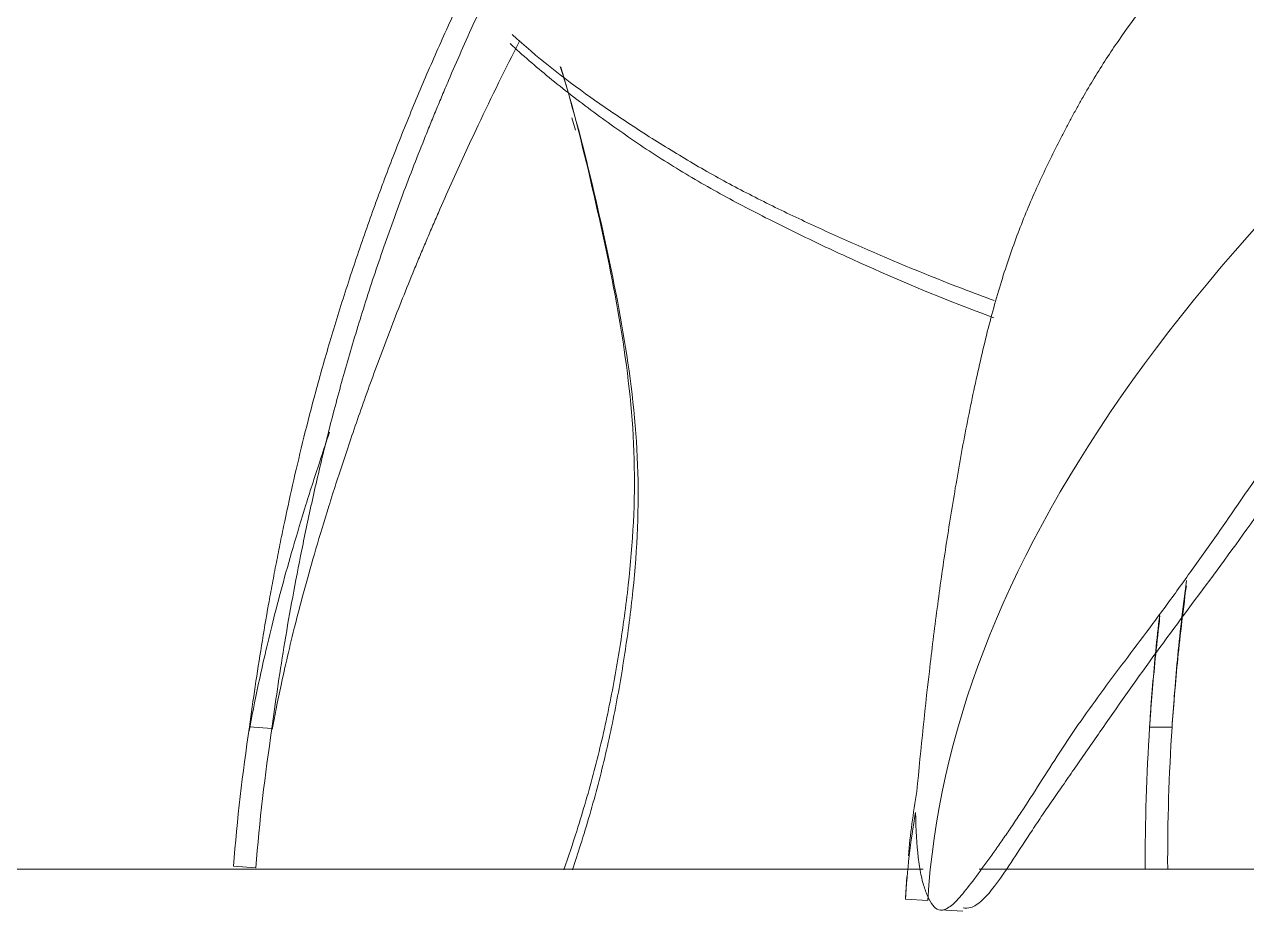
# Model space of a CAD drawing. Header units: millimetres. Extents: x -9018 to 25736, y -24663 to -1750.
# Drawn here: x -6564 to -6507.8, y -16194.1 to -16153.3 of the extents above; entities that cross this region are included whole.
import ezdxf

# ---------------------------------------------------------------- set-up
doc = ezdxf.new("R2010")
doc.units = ezdxf.units.MM
doc.layers.add('A-DETL-MBND', color=5, linetype='Continuous', lineweight=9)

# ---------------------------------------------------------------- blocks, each defined once
blk = doc.blocks.new('CRT_Veg_Vaso Hera Caída - Único-3794296-2 PAV')
at = {"layer": 'A-DETL-MBND'}
for p, q in [((-142.72, -0.63), (-143.774, -0.566)), ((-142.157, -1.05), (-141.128, -1.113)), ((-141.128, -1.113), (-141.188, -2.08)), ((-141.192, -2.143), (-141.132, -1.177)), ((-153.182, -2.507), (-152.151, -2.503)), ((-111.27, -2.556), (-110.243, -2.638)), ((-152.152, -3.394), (-152.152, -3.379)), ((-110.98, -9.041), (-112.01, -8.959)), ((-152.35, -9.021), (-153.383, -9.025)), ((-125.958, -36.476), (-125.794, -37.053))]:
    blk.add_line(p, q, dxfattribs=at)
at = {"layer": 'A-DETL-MBND', "flags": 128}
for points in [[(-157.555, -2.5), (-156.099, -2.5), (-154.619, -2.5), (-153.115, -2.5), (-151.59, -2.5), (-150.048, -2.5), (-148.491, -2.5), (-146.921, -2.5), (-145.342, -2.5), (-144.519, -2.5)], [(-141.937, -2.5), (-133.675, -2.5), (-122.142, -2.5), (-110.508, -2.5), (-98.486, -2.5), (-86.054, -2.5), (-73.254, -2.5), (-60.146, -2.5), (-46.799, -2.5), (-33.281, -2.5), (-19.656, -2.5), (-11.532, -2.5)]]:
    blk.add_lwpolyline(points, dxfattribs=at)
at = {"layer": 'A-DETL-MBND'}
for points, knots in [([(-141.593, -5.098), (-141.611, -4.304), (-141.673, -3.273), (-141.815, -2.355), (-141.917, -1.91), (-142.005, -1.619), (-142.102, -1.358), (-142.24, -1.04), (-142.518, -0.609), (-142.946, -0.524), (-143.603, -1.153), (-144.208, -1.915), (-144.787, -2.713), (-145.217, -3.318), (-145.467, -3.672), (-145.719, -4.027), (-146.041, -4.494), (-146.581, -5.314), (-147.296, -6.435), (-148.216, -7.874), (-149.19, -9.324), (-150.23, -10.76), (-151.339, -12.243), (-152.498, -13.778), (-153.681, -15.389), (-154.88, -17.077), (-156.52, -19.412), (-158.614, -22.485), (-160.747, -25.857), (-162.458, -28.667), (-163.739, -30.789), (-164.999, -32.916), (-166.241, -35.073), (-167.48, -37.264), (-169.152, -40.244), (-171.275, -44.076), (-172.975, -47.245), (-173.826, -48.856)], [0, 0, 0, 0, 0.055556, 0.083333, 0.097222, 0.111111, 0.125, 0.138889, 0.166667, 0.222222, 0.25, 0.277778, 0.305556, 0.319444, 0.326389, 0.333333, 0.347222, 0.361111, 0.388889, 0.416667, 0.444444, 0.472222, 0.5, 0.527778, 0.555556, 0.583333, 0.611111, 0.666667, 0.722222, 0.75, 0.777778, 0.805556, 0.833333, 0.861111, 0.888889, 0.944444, 1, 1, 1, 1]), ([(-175.08, -48.779), (-174.12, -46.962), (-172.194, -43.391), (-169.778, -39.086), (-167.866, -35.732), (-166.445, -33.26), (-165.024, -30.838), (-163.59, -28.481), (-162.147, -26.166), (-160.228, -23.135), (-157.861, -19.534), (-155.09, -15.741), (-152.482, -12.256), (-150.435, -9.338), (-149.119, -7.437), (-148.503, -6.548), (-148.163, -6.059), (-147.916, -5.705), (-147.673, -5.355), (-147.352, -4.882), (-146.804, -4.055), (-146.069, -2.918), (-145.291, -1.768), (-144.642, -0.991), (-144.154, -0.702), (-143.891, -0.69), (-143.785, -0.713)], [0, 0, 0, 0, 0.0625, 0.125, 0.15625, 0.1875, 0.21875, 0.25, 0.28125, 0.3125, 0.375, 0.4375, 0.5, 0.5625, 0.59375, 0.609375, 0.6171875, 0.625, 0.6328125, 0.640625, 0.65625, 0.6875, 0.71875, 0.75, 0.78125, 0.8055783, 0.8055783, 0.8055783, 0.8055783]), ([(-125.266, -39.413), (-125.417, -38.929), (-126.126, -36.557), (-127.174, -32.21), (-128.355, -26.507), (-128.993, -20.727), (-128.722, -15.903), (-128.195, -12.06), (-127.682, -9.202), (-127.031, -6.389), (-126.376, -4.152), (-125.952, -2.846), (-125.824, -2.462)], [0.4213193, 0.4213193, 0.4213193, 0.4213193, 0.4375, 0.5, 0.5625, 0.625, 0.6875, 0.71875, 0.75, 0.78125, 0.8125, 0.8255344, 0.8255344, 0.8255344, 0.8255344]), ([(-125.431, -2.467), (-125.634, -3.061), (-126.135, -4.574), (-126.853, -7.021), (-127.506, -9.831), (-128.02, -12.685), (-128.548, -16.524), (-128.821, -21.343), (-128.184, -27.116), (-127.002, -32.811), (-126.007, -36.938), (-125.372, -39.102), (-125.288, -39.381)], [0.1672982, 0.1672982, 0.1672982, 0.1672982, 0.1875, 0.21875, 0.25, 0.28125, 0.3125, 0.375, 0.4375, 0.5, 0.5625, 0.5717734, 0.5717734, 0.5717734, 0.5717734]), ([(-173.826, -48.856), (-173.01, -49.291), (-171.361, -50.03), (-169.259, -50.601), (-167.583, -50.886), (-166.331, -51.017), (-165.068, -51.026), (-163.779, -50.87), (-162.468, -50.566), (-160.713, -49.991), (-158.514, -48.884), (-155.856, -46.619), (-153.308, -43.805), (-151.296, -41.208), (-149.983, -39.185), (-149.362, -38.133), (-149.018, -37.52), (-148.765, -37.055), (-148.517, -36.585), (-148.19, -35.957), (-147.629, -34.846), (-146.869, -33.209), (-146.039, -31.107), (-145.303, -28.82), (-144.642, -26.251), (-144.04, -23.464), (-143.504, -20.57), (-143.036, -17.694), (-142.627, -14.854), (-142.143, -10.995), (-141.839, -8.052), (-141.653, -6.065)], [0, 0, 0, 0, 0.0625, 0.125, 0.15625, 0.1875, 0.21875, 0.25, 0.28125, 0.3125, 0.375, 0.4375, 0.5, 0.5625, 0.59375, 0.609375, 0.617188, 0.625, 0.632812, 0.640625, 0.65625, 0.6875, 0.71875, 0.75, 0.78125, 0.8125, 0.84375, 0.875, 0.90625, 0.9375, 1, 1, 1, 1]), ([(-147.461, -78.893), (-146.538, -77.986), (-144.676, -76.096), (-142.313, -73.529), (-140.431, -71.384), (-139.027, -69.732), (-137.613, -68.007), (-136.174, -66.177), (-134.715, -64.245), (-132.763, -61.557), (-130.325, -57.978), (-127.399, -53.219), (-124.596, -48.184), (-122.367, -43.753), (-120.909, -40.569), (-120.22, -38.984), (-119.837, -38.082), (-119.557, -37.41), (-119.281, -36.737), (-118.916, -35.833), (-118.29, -34.241), (-117.439, -31.956), (-116.512, -29.241), (-115.699, -26.625), (-114.986, -24.083), (-114.349, -21.577), (-113.793, -19.161), (-113.315, -16.877), (-112.907, -14.731), (-112.44, -12.009), (-112.167, -10.136), (-112.01, -8.959)], [0, 0, 0, 0, 0.0625, 0.125, 0.15625, 0.1875, 0.21875, 0.25, 0.28125, 0.3125, 0.375, 0.4375, 0.5, 0.5625, 0.59375, 0.609375, 0.617188, 0.625, 0.632812, 0.640625, 0.65625, 0.6875, 0.71875, 0.75, 0.78125, 0.8125, 0.84375, 0.875, 0.90625, 0.9375, 1, 1, 1, 1]), ([(-112.022, -8.915), (-112.132, -9.508), (-112.339, -10.559), (-112.719, -12.264), (-113.077, -13.749), (-113.506, -15.393), (-114.015, -17.195), (-114.611, -19.16), (-115.291, -21.267), (-116.081, -23.591), (-116.995, -26.123), (-117.838, -28.312), (-118.46, -29.85), (-118.822, -30.724), (-119.096, -31.374), (-119.375, -32.025), (-119.756, -32.903), (-120.443, -34.456), (-121.668, -37.116), (-122.746, -39.315), (-123.398, -40.599)], [0.0046582, 0.0046582, 0.0046582, 0.0046582, 0.0625, 0.09375, 0.125, 0.15625, 0.1875, 0.21875, 0.25, 0.28125, 0.3125, 0.34375, 0.359375, 0.3671875, 0.375, 0.3828125, 0.390625, 0.40625, 0.4375, 0.4826485, 0.4826485, 0.4826485, 0.4826485]), ([(-114.658, -22.591), (-114.517, -22.174), (-114.129, -21.009), (-113.559, -19.23), (-112.969, -17.269), (-112.464, -15.47), (-112.039, -13.829), (-111.685, -12.345), (-111.293, -10.575), (-111.08, -9.481), (-110.966, -8.855)], [0.7332241, 0.7332241, 0.7332241, 0.7332241, 0.75, 0.78125, 0.8125, 0.84375, 0.875, 0.90625, 0.9375, 1, 1, 1, 1]), ([(-154.042, -15.771), (-153.956, -15.115), (-153.803, -13.856), (-153.562, -11.516), (-153.443, -9.968), (-153.383, -9.025)], [0.875, 0.875, 0.875, 0.875, 0.90625, 0.9375, 1, 1, 1, 1]), ([(-153.383, -9.01), (-153.443, -9.909), (-153.561, -11.394), (-153.802, -13.656), (-153.955, -14.88), (-154.041, -15.519)], [0, 0, 0, 0, 0.0625, 0.09375, 0.125, 0.125, 0.125, 0.125]), ([(-152.827, -14.143), (-152.808, -13.985), (-152.721, -13.234), (-152.526, -11.389), (-152.409, -9.904), (-152.35, -9.006)], [0.8980233, 0.8980233, 0.8980233, 0.8980233, 0.90625, 0.9375, 1, 1, 1, 1]), ([(-152.35, -9.021), (-152.414, -10.027), (-152.535, -11.582), (-152.716, -13.357), (-152.795, -14.061), (-152.812, -14.214)], [0, 0, 0, 0, 0.05555556, 0.08333333, 0.091049, 0.091049, 0.091049, 0.091049]), ([(-110.98, -9.041), (-111.145, -10.274), (-111.421, -12.143), (-111.797, -14.357), (-112.029, -15.631), (-112.213, -16.595), (-112.403, -17.552), (-112.662, -18.813), (-113.145, -21.02), (-113.791, -23.66), (-114.657, -26.728), (-115.414, -29.18), (-116.112, -31.261), (-116.621, -32.695), (-116.915, -33.502), (-117.209, -34.297), (-117.582, -35.278), (-118.199, -36.841), (-119.002, -38.778), (-120.022, -41.094), (-121.094, -43.409), (-122.237, -45.766), (-123.449, -48.145), (-124.704, -50.492), (-125.971, -52.745), (-127.243, -54.901), (-128.967, -57.701), (-131.143, -61.015), (-133.317, -64.057), (-135.042, -66.339), (-136.327, -67.984), (-137.585, -69.541), (-138.815, -71.01), (-140.034, -72.422), (-141.675, -74.27), (-143.747, -76.509), (-145.39, -78.183), (-146.208, -78.993)], [0, 0, 0, 0, 0.055556, 0.083333, 0.097222, 0.111111, 0.125, 0.138889, 0.166667, 0.222222, 0.25, 0.277778, 0.305556, 0.319444, 0.326389, 0.333333, 0.347222, 0.361111, 0.388889, 0.416667, 0.444444, 0.472222, 0.5, 0.527778, 0.555556, 0.583333, 0.611111, 0.666667, 0.722222, 0.75, 0.777778, 0.805556, 0.833333, 0.861111, 0.888889, 0.944444, 1, 1, 1, 1]), ([(-145.193, -27.851), (-144.653, -28.05), (-142.326, -28.936), (-139.22, -30.27), (-135.905, -31.845), (-133.489, -33.066), (-131.157, -34.366), (-128.931, -35.78), (-126.79, -37.298), (-124.781, -38.853), (-123.533, -39.931), (-122.955, -40.465)], [0.0438503, 0.0438503, 0.0438503, 0.0438503, 0.0625, 0.125, 0.15625, 0.1875, 0.21875, 0.25, 0.28125, 0.3125, 0.3414507, 0.3414507, 0.3414507, 0.3414507]), ([(-123.052, -40.878), (-124.176, -39.857), (-125.995, -38.416), (-128.604, -36.653), (-130.605, -35.389), (-132.641, -34.208), (-134.738, -33.12), (-136.894, -32.092), (-139.852, -30.756), (-142.636, -29.604), (-144.717, -28.827), (-145.208, -28.648)], [0.6666667, 0.6666667, 0.6666667, 0.6666667, 0.7222222, 0.75, 0.7777778, 0.8055556, 0.8333333, 0.8611111, 0.8888889, 0.9444444, 0.9614427, 0.9614427, 0.9614427, 0.9614427])]:
    blk.add_open_spline(points, degree=3, knots=knots, dxfattribs=at)
for points in [[(-175.05, -48.296), (-154.035, -31.995), (-143.07, -16.246), (-142.157, -1.05)], [(-141.128, -1.113), (-141.208, -2.438), (-141.363, -3.766), (-141.593, -5.098)], [(-153.383, -9.025), (-153.24, -6.838), (-153.173, -4.665), (-153.182, -2.507)], [(-152.151, -2.503), (-152.143, -4.662), (-152.209, -6.835), (-152.35, -9.021)], [(-112.01, -8.959), (-111.686, -6.817), (-111.44, -4.682), (-111.27, -2.556)], [(-110.243, -2.638), (-110.413, -4.765), (-110.659, -6.9), (-110.98, -9.041)], [(-141.653, -6.065), (-141.482, -5.075), (-141.352, -4.088), (-141.265, -3.102)]]:
    blk.add_open_spline(points, degree=3, dxfattribs=at)

msp = doc.modelspace()

# ---------------------------------------------------------------- block references
at = {"layer": 'A-DETL-MBND', "rotation": 180}
msp.add_blockref('CRT_Veg_Vaso Hera Caída - Único-3794296-2 PAV', (-6664.62, -16194.651), dxfattribs=at)

doc.saveas('drawing.dxf')
